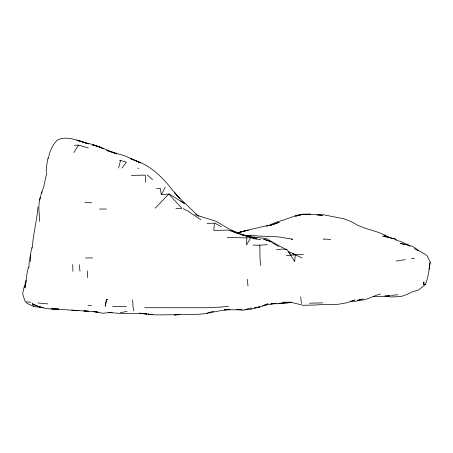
<?xml version="1.0" encoding="UTF-8"?>
<svg xmlns="http://www.w3.org/2000/svg" width="453" height="453" viewBox="0 0 453 453"><rect width="100%" height="100%" fill="white"/><g stroke="black" fill="none" stroke-linecap="round" stroke-linejoin="round"><path stroke-width="0.68" d="M267.412 244.705L259.824 245.164L260.016 258.969L260.577 265.611M145.345 182.134L145.441 175.118L131.387 175.407M250.758 237.638L246.834 237.887L246.511 245.028L250.758 237.638L254.065 238.742L260.86 239.711M28.839 267.966L29.32 261.098L31.857 247.361M32.276 248.148C33.08 234.269 36.874 220.798 37.984 206.936M46.166 171.806L46.761 164.937L47.973 158.069M292.672 253.771L295.299 254.677L294.682 261.636L288.459 251.568L294.739 254.331M48.494 158.533C49.213 151.749 52.429 145.249 57.084 140.3C64.864 136.03 73.465 139.105 81.28 141.393L88.465 143.918L80.668 141.194L76.778 140.458M106.455 299.41L105.232 306.273L106.557 299.348L107.808 299.405L106.557 299.348M26.008 282.213L24.989 287.785L26.914 274.048L28.329 267.179M423.385 284.58L423.9 281.789L424.042 284.535L423.385 284.58L425.367 284.484L418.714 289.886L411.182 292.23L407.83 294.099L401.115 296.511L391.551 296.97L384.756 296.081L390.118 295.741L381.958 296.398M429.059 269.269L430.35 262.4L426.969 255.532L426.437 255.345M46.789 172.593L43.862 186.33L39.292 200.067M118.612 168.006L120.555 160.458L126.466 162.168L121.851 168.114M26.393 280.13L24.128 286.998L22.65 293.867L24.847 300.735L26.925 303.295L33.771 306.522L43.273 307.593M40.628 197.434C37.412 205.084 39.621 213.471 39.57 221.46M181.681 208.04L168.748 194.031L161.285 194.694L165.271 187.163M73.833 152.582L78.511 145.13L88.312 147.961M430.35 262.4L429.676 263.187L429.076 270.056L427.779 276.925L425.792 283.793L424.042 284.535L425.367 284.484M168.748 194.031L155.232 208.199M244.937 309.722L251.692 309.059L259.818 306.806L254.473 307.893L261.217 306.749L267.927 303.827L264.592 304.948M266.239 226.392L276.607 222.061L283.335 220.175L296.766 215.266L303.516 214.167L310.294 214.462L302.117 214.439L295.39 216.211L303.516 214.167L302.117 214.439L308.884 214.009L322.457 215.418L317.072 214.682L323.844 214.824L344.257 218.873L351.086 221.579L357.949 225.413L364.778 228.074L378.419 232.361L385.26 235.203L388.997 237.514M363.312 299.042L361.307 299.291L356.143 301.222L350.73 301.341M236.851 233.069L241.551 231.704L237.304 233.108M241.551 231.704L237.27 233.023M354.812 300.022L346.602 302.797L338.459 304.24L331.698 304.693L324.914 304.252L316.755 304.96L303.221 305.311L291.489 302.411L283.108 302.259L291.007 302.123M380.503 294.008C372.711 295.803 365.871 301.194 357.519 300.169M206.947 313.193L213.674 311.171M268.504 225.26L241.562 231.704M352.094 300.696L354.133 300.186M358.782 299.88L361.307 299.291M245.186 235.724L250.605 235.605M208.346 313.017L223.233 310.203L229.982 309.393L224.626 309.835L242.23 309.75M120.305 312.74L127.044 311.398M207.672 313.182C196.766 315.418 185.566 313.572 174.53 314.903C165.724 314.32 156.857 315.656 148.103 314.167M262.598 305.616L276.087 303.227L270.73 303.912L277.496 303.691L284.252 302.847L280.905 303.153M246.585 235.798L249.303 235.786M246.5 236.007L251.902 235.13L258.691 236.087L272.247 236.494L279.031 236.993L292.627 239.229L291.279 239.144M291.738 302.327L285.662 303.284L278.895 303.334M405.316 259.643L396.103 261.024M276.534 249.813L281.981 249.031L287.015 249.739L290.951 255.118L303.465 254.337M411.392 258.674L414.506 258.272M156.619 188.731L160.305 188.289L161.285 194.694M112.265 312.389L102.803 313.221L93.805 311.562L98.052 312.123M286.324 255.577L290.951 255.118M391.358 295.367L397.955 294.761M220.401 307.106L228.374 306.404M224.626 309.835L227.378 309.603M179.988 314.631L174.53 314.903L179.292 314.609M245.237 235.764L247.944 235.56L246.534 235.413L249.269 235.837M110.198 312.344L108.159 312.479L121.727 313.572L142.038 313.425L139.643 313.159L146.783 314.02M220.345 307.111L205.645 307.763L144.756 307.706M119.535 160.521L120.555 160.458M246.511 236.143L247.876 236.064M74.36 145.322L78.511 145.13M373.787 296.579L381.76 296.262M207.157 223.414L214.411 223.142L213.782 230.458L228.018 230.067L241.834 234.847L248.652 236.704M322.717 302.853L309.501 303.204M143.358 313.391L140.64 313.459L146.744 314.025M126.262 306.664L112.74 306.641M85.549 257.989L92.463 257.91M99.513 209.054L106.308 209.043M253.091 245.141L259.824 245.164M175.957 208.561L181.619 208.607M84.983 202.65L91.619 202.729M227.27 237.451L246.834 237.887M238.119 309.546L236.76 309.512L243.55 310.237L250.266 308L251.692 309.059M88.635 311.279L51.331 308.765L58.833 309.037C49.711 309.546 40.374 308.238 32.305 303.748L33.771 306.522M330.696 239.422L323.47 239.071L323.918 239.093M71.682 310.192L78.46 310.52L77.593 310.469M88.612 311.194L83.839 310.9L97.406 312.094M47.701 303.889L37.882 302.972M88.097 305.243L91.461 305.481M148.097 314.156L152.803 314.614L140.373 313.306M252.785 237.848L256.862 238.284L248.765 236.789M26.461 301.76L30.849 302.31M41.195 307.1L39.145 306.828L40.56 307.372L32.305 303.748M382.474 236.177L390.684 237.757L383.861 235.549L388.901 237.587M392.683 238.635L396.256 239.326M410.022 246.29L408.363 245.107L400.152 243.454C406.437 244.756 413.844 245.294 418.164 250.69M78.697 140.872L81.28 141.393M391.222 238.335L392.196 238.533M396.086 239.212L389.274 237.485L392.111 238.442M396.069 240.209L401.517 241.777L408.363 245.107M97.52 146.455L92.452 144.92L99.264 146.727L116.664 153.839M98.782 146.84L103.726 148.861M137.78 168.12L138.748 168.414M86.461 143.273L82.463 141.982L93.85 144.773L101.817 147.944M116.602 153.839L106.648 150.436L125.164 155.968L140.64 162.893M414.087 248.657L419.235 250.871L426.097 254.875M295.299 254.677L302.151 258.068M194.971 214.648L215.843 221.217L229.524 229.212L236.415 232.672L230.99 230.13L244.654 235.52L241.381 234.49L252.865 236.93L266.443 238.64L280.164 246.426L287.015 249.739M140.543 162.899L130.589 158.607L138.839 161.919L137.423 161.285C152.327 166.863 163.822 178.782 173.363 191.166L179.937 198.754L174.462 192.463L180.849 199.331L198.691 216.432M183.306 208.567L188.533 211.506L200.86 219.762M214.852 223.103L221.336 226.8M272.559 242.944L278.765 246.557M180.634 200.906L184.382 203.533L169.32 193.98M147.338 174.994L152.548 179.682M133.811 311.001L133.018 306.675L132.667 299.914M79.213 264.699L80 271.205M300.684 296.862L301.398 303.414M247.4 279.314L247.961 285.951M87.355 270.877L87.706 277.638M72.712 264.541L72.927 271.375M30.594 254.558L30.628 261.5M41.908 191.964L41.234 193.595L41.908 191.964M272.457 224.609L269.92 225.634L279.178 222.321L272.457 224.609M246.902 230.401L240.169 232.174L248.295 230.045L246.902 230.401M270.475 241.449L263.652 239.201L271.891 242.049L270.475 241.449"/></g></svg>
